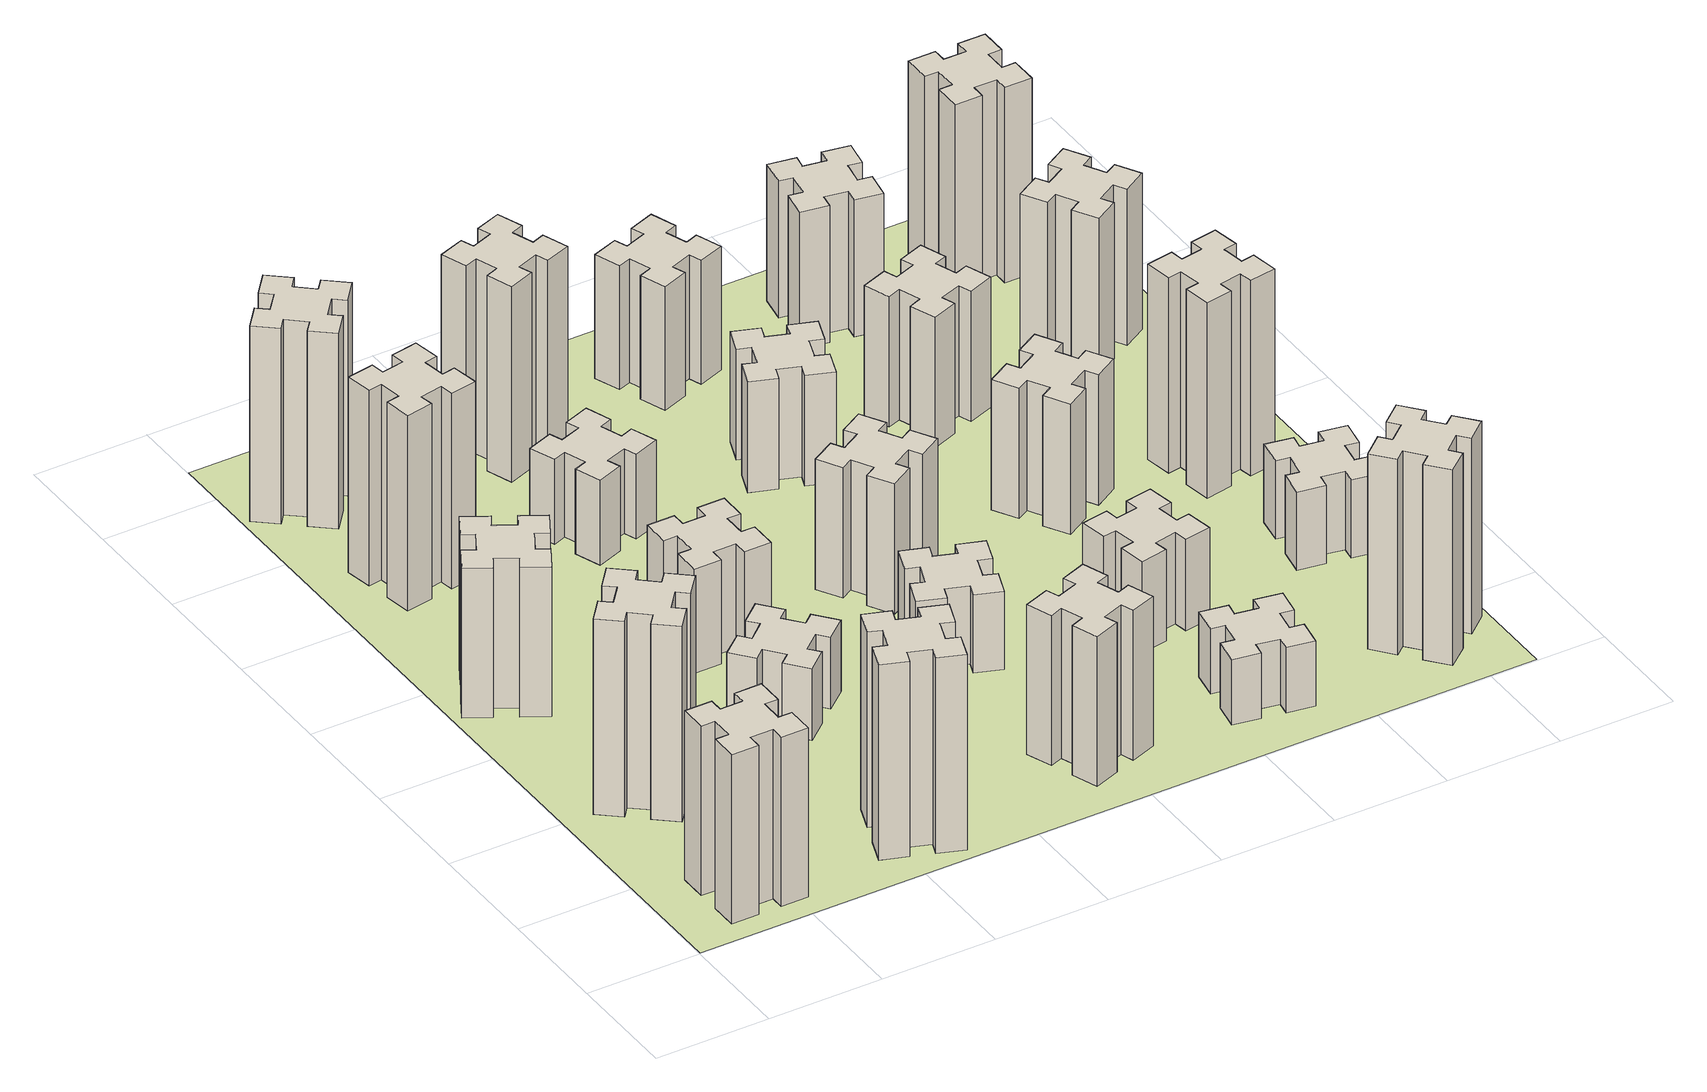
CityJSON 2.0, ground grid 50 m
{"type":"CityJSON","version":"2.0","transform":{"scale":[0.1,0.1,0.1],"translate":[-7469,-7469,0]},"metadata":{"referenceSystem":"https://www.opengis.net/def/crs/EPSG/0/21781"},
"CityObjects":{
"building1":{"type":"Building","attributes":{"class":"1000","function":"1000","usage":"1000","yearOfConstruction":2016,"roofType":"1000","measuredHeight":78,"storeysAboveGround":30,"storeysBelowGround":0},"geometry":[{"type":"Solid","lod":"1","boundaries":[[[[0,1,2,3,4,5,6,7,8,9,10,11,12,13,14,15,16,17,18,19]],[[17,16,20,21]],[[16,15,22,20]],[[15,14,23,22]],[[14,13,24,23]],[[13,12,25,24]],[[12,11,26,25]],[[11,10,27,26]],[[10,9,28,27]],[[9,8,29,28]],[[8,7,30,29]],[[7,6,31,30]],[[6,5,32,31]],[[5,4,33,32]],[[4,3,34,33]],[[3,2,35,34]],[[2,1,36,35]],[[1,0,37,36]],[[0,19,38,37]],[[19,18,39,38]],[[18,17,21,39]],[[24,25,26,27,28,29,30,31,32,33,34,35,36,37,38,39,21,20,22,23]]]]}]},
"building2":{"type":"Building","attributes":{"class":"1000","function":"1000","usage":"1000","yearOfConstruction":2016,"roofType":"1000","measuredHeight":90,"storeysAboveGround":30,"storeysBelowGround":0},"geometry":[{"type":"Solid","lod":"1","boundaries":[[[[40,41,42,43,44,45,46,47,48,49,50,51,52,53,54,55,56,57,58,59]],[[57,56,60,61]],[[56,55,62,60]],[[55,54,63,62]],[[54,53,64,63]],[[53,52,65,64]],[[52,51,66,65]],[[51,50,67,66]],[[50,49,68,67]],[[49,48,69,68]],[[48,47,70,69]],[[47,46,71,70]],[[46,45,72,71]],[[45,44,73,72]],[[44,43,74,73]],[[43,42,75,74]],[[42,41,76,75]],[[41,40,77,76]],[[40,59,78,77]],[[59,58,79,78]],[[58,57,61,79]],[[64,65,66,67,68,69,70,71,72,73,74,75,76,77,78,79,61,60,62,63]]]]}]},
"building3":{"type":"Building","attributes":{"class":"1000","function":"1000","usage":"1000","yearOfConstruction":2016,"roofType":"1000","measuredHeight":69,"storeysAboveGround":30,"storeysBelowGround":0},"geometry":[{"type":"Solid","lod":"1","boundaries":[[[[80,81,82,83,84,85,86,87,88,89,90,91,92,93,94,95,96,97,98,99]],[[97,96,100,101]],[[96,95,102,100]],[[95,94,103,102]],[[94,93,104,103]],[[93,92,105,104]],[[92,91,106,105]],[[91,90,107,106]],[[90,89,108,107]],[[89,88,109,108]],[[88,87,110,109]],[[87,86,111,110]],[[86,85,112,111]],[[85,84,113,112]],[[84,83,114,113]],[[83,82,115,114]],[[82,81,116,115]],[[81,80,117,116]],[[80,99,118,117]],[[99,98,119,118]],[[98,97,101,119]],[[104,105,106,107,108,109,110,111,112,113,114,115,116,117,118,119,101,100,102,103]]]]}]},
"building4":{"type":"Building","attributes":{"class":"1000","function":"1000","usage":"1000","yearOfConstruction":2016,"roofType":"1000","measuredHeight":90,"storeysAboveGround":30,"storeysBelowGround":0},"geometry":[{"type":"Solid","lod":"1","boundaries":[[[[120,121,122,123,124,125,126,127,128,129,130,131,132,133,134,135,136,137,138,139]],[[137,136,140,141]],[[136,135,142,140]],[[135,134,143,142]],[[134,133,144,143]],[[133,132,145,144]],[[132,131,146,145]],[[131,130,147,146]],[[130,129,148,147]],[[129,128,149,148]],[[128,127,150,149]],[[127,126,151,150]],[[126,125,152,151]],[[125,124,153,152]],[[124,123,154,153]],[[123,122,155,154]],[[122,121,156,155]],[[121,120,157,156]],[[120,139,158,157]],[[139,138,159,158]],[[138,137,141,159]],[[144,145,146,147,148,149,150,151,152,153,154,155,156,157,158,159,141,140,142,143]]]]}]},
"building5":{"type":"Building","attributes":{"class":"1000","function":"1000","usage":"1000","yearOfConstruction":2016,"roofType":"1000","measuredHeight":90,"storeysAboveGround":30,"storeysBelowGround":0},"geometry":[{"type":"Solid","lod":"1","boundaries":[[[[160,161,162,163,164,165,166,167,168,169,170,171,172,173,174,175,176,177,178,179]],[[177,176,180,181]],[[176,175,182,180]],[[175,174,183,182]],[[174,173,184,183]],[[173,172,185,184]],[[172,171,186,185]],[[171,170,187,186]],[[170,169,188,187]],[[169,168,189,188]],[[168,167,190,189]],[[167,166,191,190]],[[166,165,192,191]],[[165,164,193,192]],[[164,163,194,193]],[[163,162,195,194]],[[162,161,196,195]],[[161,160,197,196]],[[160,179,198,197]],[[179,178,199,198]],[[178,177,181,199]],[[184,185,186,187,188,189,190,191,192,193,194,195,196,197,198,199,181,180,182,183]]]]}]},
"building6":{"type":"Building","attributes":{"class":"1000","function":"1000","usage":"1000","yearOfConstruction":2016,"roofType":"1000","measuredHeight":90,"storeysAboveGround":30,"storeysBelowGround":0},"geometry":[{"type":"Solid","lod":"1","boundaries":[[[[200,201,202,203,204,205,206,207,208,209,210,211,212,213,214,215,216,217,218,219]],[[217,216,220,221]],[[216,215,222,220]],[[215,214,223,222]],[[214,213,224,223]],[[213,212,225,224]],[[212,211,226,225]],[[211,210,227,226]],[[210,209,228,227]],[[209,208,229,228]],[[208,207,230,229]],[[207,206,231,230]],[[206,205,232,231]],[[205,204,233,232]],[[204,203,234,233]],[[203,202,235,234]],[[202,201,236,235]],[[201,200,237,236]],[[200,219,238,237]],[[219,218,239,238]],[[218,217,221,239]],[[224,225,226,227,228,229,230,231,232,233,234,235,236,237,238,239,221,220,222,223]]]]}]},
"building7":{"type":"Building","attributes":{"class":"1000","function":"1000","usage":"1000","yearOfConstruction":2016,"roofType":"1000","measuredHeight":33,"storeysAboveGround":30,"storeysBelowGround":0},"geometry":[{"type":"Solid","lod":"1","boundaries":[[[[240,241,242,243,244,245,246,247,248,249,250,251,252,253,254,255,256,257,258,259]],[[257,256,260,261]],[[256,255,262,260]],[[255,254,263,262]],[[254,253,264,263]],[[253,252,265,264]],[[252,251,266,265]],[[251,250,267,266]],[[250,249,268,267]],[[249,248,269,268]],[[248,247,270,269]],[[247,246,271,270]],[[246,245,272,271]],[[245,244,273,272]],[[244,243,274,273]],[[243,242,275,274]],[[242,241,276,275]],[[241,240,277,276]],[[240,259,278,277]],[[259,258,279,278]],[[258,257,261,279]],[[264,265,266,267,268,269,270,271,272,273,274,275,276,277,278,279,261,260,262,263]]]]}]},
"building8":{"type":"Building","attributes":{"class":"1000","function":"1000","usage":"1000","yearOfConstruction":2016,"roofType":"1000","measuredHeight":48,"storeysAboveGround":30,"storeysBelowGround":0},"geometry":[{"type":"Solid","lod":"1","boundaries":[[[[280,281,282,283,284,285,286,287,288,289,290,291,292,293,294,295,296,297,298,299]],[[297,296,300,301]],[[296,295,302,300]],[[295,294,303,302]],[[294,293,304,303]],[[293,292,305,304]],[[292,291,306,305]],[[291,290,307,306]],[[290,289,308,307]],[[289,288,309,308]],[[288,287,310,309]],[[287,286,311,310]],[[286,285,312,311]],[[285,284,313,312]],[[284,283,314,313]],[[283,282,315,314]],[[282,281,316,315]],[[281,280,317,316]],[[280,299,318,317]],[[299,298,319,318]],[[298,297,301,319]],[[304,305,306,307,308,309,310,311,312,313,314,315,316,317,318,319,301,300,302,303]]]]}]},
"building9":{"type":"Building","attributes":{"class":"1000","function":"1000","usage":"1000","yearOfConstruction":2016,"roofType":"1000","measuredHeight":39,"storeysAboveGround":30,"storeysBelowGround":0},"geometry":[{"type":"Solid","lod":"1","boundaries":[[[[320,321,322,323,324,325,326,327,328,329,330,331,332,333,334,335,336,337,338,339]],[[337,336,340,341]],[[336,335,342,340]],[[335,334,343,342]],[[334,333,344,343]],[[333,332,345,344]],[[332,331,346,345]],[[331,330,347,346]],[[330,329,348,347]],[[329,328,349,348]],[[328,327,350,349]],[[327,326,351,350]],[[326,325,352,351]],[[325,324,353,352]],[[324,323,354,353]],[[323,322,355,354]],[[322,321,356,355]],[[321,320,357,356]],[[320,339,358,357]],[[339,338,359,358]],[[338,337,341,359]],[[344,345,346,347,348,349,350,351,352,353,354,355,356,357,358,359,341,340,342,343]]]]}]},
"building10":{"type":"Building","attributes":{"class":"1000","function":"1000","usage":"1000","yearOfConstruction":2016,"roofType":"1000","measuredHeight":69,"storeysAboveGround":30,"storeysBelowGround":0},"geometry":[{"type":"Solid","lod":"1","boundaries":[[[[360,361,362,363,364,365,366,367,368,369,370,371,372,373,374,375,376,377,378,379]],[[377,376,380,381]],[[376,375,382,380]],[[375,374,383,382]],[[374,373,384,383]],[[373,372,385,384]],[[372,371,386,385]],[[371,370,387,386]],[[370,369,388,387]],[[369,368,389,388]],[[368,367,390,389]],[[367,366,391,390]],[[366,365,392,391]],[[365,364,393,392]],[[364,363,394,393]],[[363,362,395,394]],[[362,361,396,395]],[[361,360,397,396]],[[360,379,398,397]],[[379,378,399,398]],[[378,377,381,399]],[[384,385,386,387,388,389,390,391,392,393,394,395,396,397,398,399,381,380,382,383]]]]}]},
"building11":{"type":"Building","attributes":{"class":"1000","function":"1000","usage":"1000","yearOfConstruction":2016,"roofType":"1000","measuredHeight":90,"storeysAboveGround":30,"storeysBelowGround":0},"geometry":[{"type":"Solid","lod":"1","boundaries":[[[[400,401,402,403,404,405,406,407,408,409,410,411,412,413,414,415,416,417,418,419]],[[417,416,420,421]],[[416,415,422,420]],[[415,414,423,422]],[[414,413,424,423]],[[413,412,425,424]],[[412,411,426,425]],[[411,410,427,426]],[[410,409,428,427]],[[409,408,429,428]],[[408,407,430,429]],[[407,406,431,430]],[[406,405,432,431]],[[405,404,433,432]],[[404,403,434,433]],[[403,402,435,434]],[[402,401,436,435]],[[401,400,437,436]],[[400,419,438,437]],[[419,418,439,438]],[[418,417,421,439]],[[424,425,426,427,428,429,430,431,432,433,434,435,436,437,438,439,421,420,422,423]]]]}]},
"building12":{"type":"Building","attributes":{"class":"1000","function":"1000","usage":"1000","yearOfConstruction":2016,"roofType":"1000","measuredHeight":36,"storeysAboveGround":30,"storeysBelowGround":0},"geometry":[{"type":"Solid","lod":"1","boundaries":[[[[440,441,442,443,444,445,446,447,448,449,450,451,452,453,454,455,456,457,458,459]],[[457,456,460,461]],[[456,455,462,460]],[[455,454,463,462]],[[454,453,464,463]],[[453,452,465,464]],[[452,451,466,465]],[[451,450,467,466]],[[450,449,468,467]],[[449,448,469,468]],[[448,447,470,469]],[[447,446,471,470]],[[446,445,472,471]],[[445,444,473,472]],[[444,443,474,473]],[[443,442,475,474]],[[442,441,476,475]],[[441,440,477,476]],[[440,459,478,477]],[[459,458,479,478]],[[458,457,461,479]],[[464,465,466,467,468,469,470,471,472,473,474,475,476,477,478,479,461,460,462,463]]]]}]},
"building13":{"type":"Building","attributes":{"class":"1000","function":"1000","usage":"1000","yearOfConstruction":2016,"roofType":"1000","measuredHeight":60,"storeysAboveGround":30,"storeysBelowGround":0},"geometry":[{"type":"Solid","lod":"1","boundaries":[[[[480,481,482,483,484,485,486,487,488,489,490,491,492,493,494,495,496,497,498,499]],[[497,496,500,501]],[[496,495,502,500]],[[495,494,503,502]],[[494,493,504,503]],[[493,492,505,504]],[[492,491,506,505]],[[491,490,507,506]],[[490,489,508,507]],[[489,488,509,508]],[[488,487,510,509]],[[487,486,511,510]],[[486,485,512,511]],[[485,484,513,512]],[[484,483,514,513]],[[483,482,515,514]],[[482,481,516,515]],[[481,480,517,516]],[[480,499,518,517]],[[499,498,519,518]],[[498,497,501,519]],[[504,505,506,507,508,509,510,511,512,513,514,515,516,517,518,519,501,500,502,503]]]]}]},
"building14":{"type":"Building","attributes":{"class":"1000","function":"1000","usage":"1000","yearOfConstruction":2016,"roofType":"1000","measuredHeight":51,"storeysAboveGround":30,"storeysBelowGround":0},"geometry":[{"type":"Solid","lod":"1","boundaries":[[[[520,521,522,523,524,525,526,527,528,529,530,531,532,533,534,535,536,537,538,539]],[[537,536,540,541]],[[536,535,542,540]],[[535,534,543,542]],[[534,533,544,543]],[[533,532,545,544]],[[532,531,546,545]],[[531,530,547,546]],[[530,529,548,547]],[[529,528,549,548]],[[528,527,550,549]],[[527,526,551,550]],[[526,525,552,551]],[[525,524,553,552]],[[524,523,554,553]],[[523,522,555,554]],[[522,521,556,555]],[[521,520,557,556]],[[520,539,558,557]],[[539,538,559,558]],[[538,537,541,559]],[[544,545,546,547,548,549,550,551,552,553,554,555,556,557,558,559,541,540,542,543]]]]}]},
"building15":{"type":"Building","attributes":{"class":"1000","function":"1000","usage":"1000","yearOfConstruction":2016,"roofType":"1000","measuredHeight":30,"storeysAboveGround":30,"storeysBelowGround":0},"geometry":[{"type":"Solid","lod":"1","boundaries":[[[[560,561,562,563,564,565,566,567,568,569,570,571,572,573,574,575,576,577,578,579]],[[577,576,580,581]],[[576,575,582,580]],[[575,574,583,582]],[[574,573,584,583]],[[573,572,585,584]],[[572,571,586,585]],[[571,570,587,586]],[[570,569,588,587]],[[569,568,589,588]],[[568,567,590,589]],[[567,566,591,590]],[[566,565,592,591]],[[565,564,593,592]],[[564,563,594,593]],[[563,562,595,594]],[[562,561,596,595]],[[561,560,597,596]],[[560,579,598,597]],[[579,578,599,598]],[[578,577,581,599]],[[584,585,586,587,588,589,590,591,592,593,594,595,596,597,598,599,581,580,582,583]]]]}]},
"building16":{"type":"Building","attributes":{"class":"1000","function":"1000","usage":"1000","yearOfConstruction":2016,"roofType":"1000","measuredHeight":57,"storeysAboveGround":30,"storeysBelowGround":0},"geometry":[{"type":"Solid","lod":"1","boundaries":[[[[600,601,602,603,604,605,606,607,608,609,610,611,612,613,614,615,616,617,618,619]],[[617,616,620,621]],[[616,615,622,620]],[[615,614,623,622]],[[614,613,624,623]],[[613,612,625,624]],[[612,611,626,625]],[[611,610,627,626]],[[610,609,628,627]],[[609,608,629,628]],[[608,607,630,629]],[[607,606,631,630]],[[606,605,632,631]],[[605,604,633,632]],[[604,603,634,633]],[[603,602,635,634]],[[602,601,636,635]],[[601,600,637,636]],[[600,619,638,637]],[[619,618,639,638]],[[618,617,621,639]],[[624,625,626,627,628,629,630,631,632,633,634,635,636,637,638,639,621,620,622,623]]]]}]},
"building17":{"type":"Building","attributes":{"class":"1000","function":"1000","usage":"1000","yearOfConstruction":2016,"roofType":"1000","measuredHeight":42,"storeysAboveGround":30,"storeysBelowGround":0},"geometry":[{"type":"Solid","lod":"1","boundaries":[[[[640,641,642,643,644,645,646,647,648,649,650,651,652,653,654,655,656,657,658,659]],[[657,656,660,661]],[[656,655,662,660]],[[655,654,663,662]],[[654,653,664,663]],[[653,652,665,664]],[[652,651,666,665]],[[651,650,667,666]],[[650,649,668,667]],[[649,648,669,668]],[[648,647,670,669]],[[647,646,671,670]],[[646,645,672,671]],[[645,644,673,672]],[[644,643,674,673]],[[643,642,675,674]],[[642,641,676,675]],[[641,640,677,676]],[[640,659,678,677]],[[659,658,679,678]],[[658,657,661,679]],[[664,665,666,667,668,669,670,671,672,673,674,675,676,677,678,679,661,660,662,663]]]]}]},
"building18":{"type":"Building","attributes":{"class":"1000","function":"1000","usage":"1000","yearOfConstruction":2016,"roofType":"1000","measuredHeight":60,"storeysAboveGround":30,"storeysBelowGround":0},"geometry":[{"type":"Solid","lod":"1","boundaries":[[[[680,681,682,683,684,685,686,687,688,689,690,691,692,693,694,695,696,697,698,699]],[[697,696,700,701]],[[696,695,702,700]],[[695,694,703,702]],[[694,693,704,703]],[[693,692,705,704]],[[692,691,706,705]],[[691,690,707,706]],[[690,689,708,707]],[[689,688,709,708]],[[688,687,710,709]],[[687,686,711,710]],[[686,685,712,711]],[[685,684,713,712]],[[684,683,714,713]],[[683,682,715,714]],[[682,681,716,715]],[[681,680,717,716]],[[680,699,718,717]],[[699,698,719,718]],[[698,697,701,719]],[[704,705,706,707,708,709,710,711,712,713,714,715,716,717,718,719,701,700,702,703]]]]}]},
"building19":{"type":"Building","attributes":{"class":"1000","function":"1000","usage":"1000","yearOfConstruction":2016,"roofType":"1000","measuredHeight":60,"storeysAboveGround":30,"storeysBelowGround":0},"geometry":[{"type":"Solid","lod":"1","boundaries":[[[[720,721,722,723,724,725,726,727,728,729,730,731,732,733,734,735,736,737,738,739]],[[737,736,740,741]],[[736,735,742,740]],[[735,734,743,742]],[[734,733,744,743]],[[733,732,745,744]],[[732,731,746,745]],[[731,730,747,746]],[[730,729,748,747]],[[729,728,749,748]],[[728,727,750,749]],[[727,726,751,750]],[[726,725,752,751]],[[725,724,753,752]],[[724,723,754,753]],[[723,722,755,754]],[[722,721,756,755]],[[721,720,757,756]],[[720,739,758,757]],[[739,738,759,758]],[[738,737,741,759]],[[744,745,746,747,748,749,750,751,752,753,754,755,756,757,758,759,741,740,742,743]]]]}]},
"building20":{"type":"Building","attributes":{"class":"1000","function":"1000","usage":"1000","yearOfConstruction":2016,"roofType":"1000","measuredHeight":90,"storeysAboveGround":30,"storeysBelowGround":0},"geometry":[{"type":"Solid","lod":"1","boundaries":[[[[760,761,762,763,764,765,766,767,768,769,770,771,772,773,774,775,776,777,778,779]],[[777,776,780,781]],[[776,775,782,780]],[[775,774,783,782]],[[774,773,784,783]],[[773,772,785,784]],[[772,771,786,785]],[[771,770,787,786]],[[770,769,788,787]],[[769,768,789,788]],[[768,767,790,789]],[[767,766,791,790]],[[766,765,792,791]],[[765,764,793,792]],[[764,763,794,793]],[[763,762,795,794]],[[762,761,796,795]],[[761,760,797,796]],[[760,779,798,797]],[[779,778,799,798]],[[778,777,781,799]],[[784,785,786,787,788,789,790,791,792,793,794,795,796,797,798,799,781,780,782,783]]]]}]},
"building21":{"type":"Building","attributes":{"class":"1000","function":"1000","usage":"1000","yearOfConstruction":2016,"roofType":"1000","measuredHeight":63,"storeysAboveGround":30,"storeysBelowGround":0},"geometry":[{"type":"Solid","lod":"1","boundaries":[[[[800,801,802,803,804,805,806,807,808,809,810,811,812,813,814,815,816,817,818,819]],[[817,816,820,821]],[[816,815,822,820]],[[815,814,823,822]],[[814,813,824,823]],[[813,812,825,824]],[[812,811,826,825]],[[811,810,827,826]],[[810,809,828,827]],[[809,808,829,828]],[[808,807,830,829]],[[807,806,831,830]],[[806,805,832,831]],[[805,804,833,832]],[[804,803,834,833]],[[803,802,835,834]],[[802,801,836,835]],[[801,800,837,836]],[[800,819,838,837]],[[819,818,839,838]],[[818,817,821,839]],[[824,825,826,827,828,829,830,831,832,833,834,835,836,837,838,839,821,820,822,823]]]]}]},
"building22":{"type":"Building","attributes":{"class":"1000","function":"1000","usage":"1000","yearOfConstruction":2016,"roofType":"1000","measuredHeight":36,"storeysAboveGround":30,"storeysBelowGround":0},"geometry":[{"type":"Solid","lod":"1","boundaries":[[[[840,841,842,843,844,845,846,847,848,849,850,851,852,853,854,855,856,857,858,859]],[[857,856,860,861]],[[856,855,862,860]],[[855,854,863,862]],[[854,853,864,863]],[[853,852,865,864]],[[852,851,866,865]],[[851,850,867,866]],[[850,849,868,867]],[[849,848,869,868]],[[848,847,870,869]],[[847,846,871,870]],[[846,845,872,871]],[[845,844,873,872]],[[844,843,874,873]],[[843,842,875,874]],[[842,841,876,875]],[[841,840,877,876]],[[840,859,878,877]],[[859,858,879,878]],[[858,857,861,879]],[[864,865,866,867,868,869,870,871,872,873,874,875,876,877,878,879,861,860,862,863]]]]}]},
"building23":{"type":"Building","attributes":{"class":"1000","function":"1000","usage":"1000","yearOfConstruction":2016,"roofType":"1000","measuredHeight":90,"storeysAboveGround":30,"storeysBelowGround":0},"geometry":[{"type":"Solid","lod":"1","boundaries":[[[[880,881,882,883,884,885,886,887,888,889,890,891,892,893,894,895,896,897,898,899]],[[897,896,900,901]],[[896,895,902,900]],[[895,894,903,902]],[[894,893,904,903]],[[893,892,905,904]],[[892,891,906,905]],[[891,890,907,906]],[[890,889,908,907]],[[889,888,909,908]],[[888,887,910,909]],[[887,886,911,910]],[[886,885,912,911]],[[885,884,913,912]],[[884,883,914,913]],[[883,882,915,914]],[[882,881,916,915]],[[881,880,917,916]],[[880,899,918,917]],[[899,898,919,918]],[[898,897,901,919]],[[904,905,906,907,908,909,910,911,912,913,914,915,916,917,918,919,901,900,902,903]]]]}]},
"building24":{"type":"Building","attributes":{"class":"1000","function":"1000","usage":"1000","yearOfConstruction":2016,"roofType":"1000","measuredHeight":72,"storeysAboveGround":30,"storeysBelowGround":0},"geometry":[{"type":"Solid","lod":"1","boundaries":[[[[920,921,922,923,924,925,926,927,928,929,930,931,932,933,934,935,936,937,938,939]],[[937,936,940,941]],[[936,935,942,940]],[[935,934,943,942]],[[934,933,944,943]],[[933,932,945,944]],[[932,931,946,945]],[[931,930,947,946]],[[930,929,948,947]],[[929,928,949,948]],[[928,927,950,949]],[[927,926,951,950]],[[926,925,952,951]],[[925,924,953,952]],[[924,923,954,953]],[[923,922,955,954]],[[922,921,956,955]],[[921,920,957,956]],[[920,939,958,957]],[[939,938,959,958]],[[938,937,941,959]],[[944,945,946,947,948,949,950,951,952,953,954,955,956,957,958,959,941,940,942,943]]]]}]},
"building25":{"type":"Building","attributes":{"class":"1000","function":"1000","usage":"1000","yearOfConstruction":2016,"roofType":"1000","measuredHeight":90,"storeysAboveGround":30,"storeysBelowGround":0},"geometry":[{"type":"Solid","lod":"1","boundaries":[[[[960,961,962,963,964,965,966,967,968,969,970,971,972,973,974,975,976,977,978,979]],[[977,976,980,981]],[[976,975,982,980]],[[975,974,983,982]],[[974,973,984,983]],[[973,972,985,984]],[[972,971,986,985]],[[971,970,987,986]],[[970,969,988,987]],[[969,968,989,988]],[[968,967,990,989]],[[967,966,991,990]],[[966,965,992,991]],[[965,964,993,992]],[[964,963,994,993]],[[963,962,995,994]],[[962,961,996,995]],[[961,960,997,996]],[[960,979,998,997]],[[979,978,999,998]],[[978,977,981,999]],[[984,985,986,987,988,989,990,991,992,993,994,995,996,997,998,999,981,980,982,983]]]]}]},
"landuse1":{"type":"LandUse","attributes":{"name":"plot1","function":"1010"},"geometry":[{"type":"MultiSurface","lod":"1","boundaries":[[[1000,1001,1002,1003]]]}]}
},
"vertices":[
[265,325,0],[265,225,0],[205,225,0],[205,105,0],[325,105,0],[325,165,0],[425,165,0],[425,105,0],[545,105,0],[545,225,0],[485,225,0],[485,325,0],[545,325,0],[545,445,0],[425,445,0],[425,385,0],[325,385,0],[325,445,0],[205,445,0],[205,325,0],[325,385,780],[325,445,780],[425,385,780],[425,445,780],[545,445,780],[545,325,780],[485,325,780],[485,225,780],[545,225,780],[545,105,780],[425,105,780],[425,165,780],[325,165,780],[325,105,780],[205,105,780],[205,225,780],[265,225,780],[265,325,780],[205,325,780],[205,445,780],
[484,1067,0],[408,1132,0],[446,1178,0],[354,1255,0],[277,1163,0],[323,1124,0],[259,1048,0],[213,1086,0],[136,994,0],[228,917,0],[266,963,0],[343,899,0],[304,853,0],[396,776,0],[473,868,0],[427,906,0],[492,983,0],[538,944,0],[615,1036,0],[523,1113,0],[492,983,900],[538,944,900],[427,906,900],[473,868,900],[396,776,900],[304,853,900],[343,899,900],[266,963,900],[228,917,900],[136,994,900],[213,1086,900],[259,1048,900],[323,1124,900],[277,1163,900],[354,1255,900],[446,1178,900],[408,1132,900],[484,1067,900],[523,1113,900],[615,1036,900],
[374,1926,0],[287,1976,0],[317,2028,0],[213,2088,0],[153,1984,0],[205,1954,0],[155,1867,0],[103,1897,0],[43,1793,0],[147,1733,0],[177,1785,0],[264,1735,0],[234,1683,0],[338,1623,0],[398,1727,0],[346,1757,0],[396,1844,0],[448,1814,0],[508,1918,0],[404,1978,0],[396,1844,690],[448,1814,690],[346,1757,690],[398,1727,690],[338,1623,690],[234,1683,690],[264,1735,690],[177,1785,690],[147,1733,690],[43,1793,690],[103,1897,690],[155,1867,690],[205,1954,690],[153,1984,690],[213,2088,690],[317,2028,690],[287,1976,690],[374,1926,690],[404,1978,690],[508,1918,690],
[405,2812,0],[307,2795,0],[297,2854,0],[178,2833,0],[199,2715,0],[258,2725,0],[276,2627,0],[217,2617,0],[237,2498,0],[356,2519,0],[345,2578,0],[444,2596,0],[454,2537,0],[572,2557,0],[551,2676,0],[492,2665,0],[475,2764,0],[534,2774,0],[513,2892,0],[395,2871,0],[475,2764,900],[534,2774,900],[492,2665,900],[551,2676,900],[572,2557,900],[454,2537,900],[444,2596,900],[345,2578,900],[356,2519,900],[237,2498,900],[217,2617,900],[276,2627,900],[258,2725,900],[199,2715,900],[178,2833,900],[297,2854,900],[307,2795,900],[405,2812,900],[395,2871,900],[513,2892,900],
[1029,360,0],[995,266,0],[939,287,0],[897,174,0],[1010,133,0],[1031,189,0],[1125,155,0],[1104,99,0],[1217,57,0],[1258,170,0],[1202,191,0],[1236,285,0],[1292,264,0],[1333,377,0],[1220,418,0],[1200,362,0],[1106,396,0],[1127,452,0],[1014,493,0],[973,380,0],[1106,396,900],[1127,452,900],[1200,362,900],[1220,418,900],[1333,377,900],[1292,264,900],[1236,285,900],[1202,191,900],[1258,170,900],[1217,57,900],[1104,99,900],[1125,155,900],[1031,189,900],[1010,133,900],[897,174,900],[939,287,900],[995,266,900],[1029,360,900],[973,380,900],[1014,493,900],
[384,3387,0],[308,3452,0],[346,3498,0],[254,3575,0],[177,3483,0],[223,3444,0],[159,3368,0],[113,3406,0],[36,3314,0],[128,3237,0],[166,3283,0],[243,3219,0],[204,3173,0],[296,3096,0],[373,3188,0],[327,3226,0],[392,3303,0],[438,3264,0],[515,3356,0],[423,3433,0],[392,3303,900],[438,3264,900],[327,3226,900],[373,3188,900],[296,3096,900],[204,3173,900],[243,3219,900],[166,3283,900],[128,3237,900],[36,3314,900],[113,3406,900],[159,3368,900],[223,3444,900],[177,3483,900],[254,3575,900],[346,3498,900],[308,3452,900],[384,3387,900],[423,3433,900],[515,3356,900],
[1083,1332,0],[1006,1267,0],[968,1313,0],[876,1236,0],[953,1144,0],[999,1183,0],[1063,1106,0],[1017,1068,0],[1094,976,0],[1186,1053,0],[1148,1099,0],[1224,1163,0],[1263,1117,0],[1355,1194,0],[1278,1286,0],[1232,1248,0],[1167,1324,0],[1213,1363,0],[1136,1455,0],[1044,1378,0],[1167,1324,330],[1213,1363,330],[1232,1248,330],[1278,1286,330],[1355,1194,330],[1263,1117,330],[1224,1163,330],[1148,1099,330],[1186,1053,330],[1094,976,330],[1017,1068,330],[1063,1106,330],[999,1183,330],[953,1144,330],[876,1236,330],[968,1313,330],[1006,1267,330],[1083,1332,330],[1044,1378,330],[1136,1455,330],
[1225,1705,0],[1225,1805,0],[1285,1805,0],[1285,1925,0],[1165,1925,0],[1165,1865,0],[1065,1865,0],[1065,1925,0],[945,1925,0],[945,1805,0],[1005,1805,0],[1005,1705,0],[945,1705,0],[945,1585,0],[1065,1585,0],[1065,1645,0],[1165,1645,0],[1165,1585,0],[1285,1585,0],[1285,1705,0],[1165,1645,480],[1165,1585,480],[1065,1645,480],[1065,1585,480],[945,1585,480],[945,1705,480],[1005,1705,480],[1005,1805,480],[945,1805,480],[945,1925,480],[1065,1925,480],[1065,1865,480],[1165,1865,480],[1165,1925,480],[1285,1925,480],[1285,1805,480],[1225,1805,480],[1225,1705,480],[1285,1705,480],[1285,1585,480],
[1106,2475,0],[1200,2509,0],[1220,2453,0],[1333,2494,0],[1292,2607,0],[1236,2586,0],[1202,2680,0],[1258,2700,0],[1217,2813,0],[1104,2772,0],[1125,2716,0],[1031,2682,0],[1010,2738,0],[897,2697,0],[939,2584,0],[995,2605,0],[1029,2511,0],[973,2490,0],[1014,2377,0],[1127,2419,0],[1029,2511,390],[973,2490,390],[995,2605,390],[939,2584,390],[897,2697,390],[1010,2738,390],[1031,2682,390],[1125,2716,390],[1104,2772,390],[1217,2813,390],[1258,2700,390],[1202,2680,390],[1236,2586,390],[1292,2607,390],[1333,2494,390],[1220,2453,390],[1200,2509,390],[1106,2475,390],[1127,2419,390],[1014,2377,390],
[1965,496,0],[1871,462,0],[1850,518,0],[1737,477,0],[1779,364,0],[1835,385,0],[1869,291,0],[1813,270,0],[1854,157,0],[1967,199,0],[1946,255,0],[2040,289,0],[2060,233,0],[2173,274,0],[2132,387,0],[2076,366,0],[2042,460,0],[2098,480,0],[2057,593,0],[1944,552,0],[2042,460,690],[2098,480,690],[2076,366,690],[2132,387,690],[2173,274,690],[2060,233,690],[2040,289,690],[1946,255,690],[1967,199,690],[1854,157,690],[1813,270,690],[1869,291,690],[1835,385,690],[1779,364,690],[1737,477,690],[1850,518,690],[1871,462,690],[1965,496,690],[1944,552,690],[2057,593,690],
[1125,3356,0],[1031,3322,0],[1010,3378,0],[897,3337,0],[939,3224,0],[995,3245,0],[1029,3151,0],[973,3130,0],[1014,3017,0],[1127,3059,0],[1106,3115,0],[1200,3149,0],[1220,3093,0],[1333,3134,0],[1292,3247,0],[1236,3226,0],[1202,3320,0],[1258,3340,0],[1217,3453,0],[1104,3412,0],[1202,3320,900],[1258,3340,900],[1236,3226,900],[1292,3247,900],[1333,3134,900],[1220,3093,900],[1200,3149,900],[1106,3115,900],[1127,3059,900],[1014,3017,900],[973,3130,900],[1029,3151,900],[995,3245,900],[939,3224,900],[897,3337,900],[1010,3378,900],[1031,3322,900],[1125,3356,900],[1104,3412,900],[1217,3453,900],
[1771,1129,0],[1865,1095,0],[1844,1039,0],[1957,997,0],[1998,1110,0],[1942,1131,0],[1976,1225,0],[2032,1204,0],[2073,1317,0],[1960,1358,0],[1940,1302,0],[1846,1336,0],[1867,1392,0],[1754,1433,0],[1713,1320,0],[1769,1300,0],[1735,1206,0],[1679,1227,0],[1637,1114,0],[1750,1073,0],[1735,1206,360],[1679,1227,360],[1769,1300,360],[1713,1320,360],[1754,1433,360],[1867,1392,360],[1846,1336,360],[1940,1302,360],[1960,1358,360],[2073,1317,360],[2032,1204,360],[1976,1225,360],[1942,1131,360],[1998,1110,360],[1957,997,360],[1844,1039,360],[1865,1095,360],[1771,1129,360],[1750,1073,360],[1637,1114,360],
[1844,1876,0],[1757,1826,0],[1727,1878,0],[1623,1818,0],[1683,1714,0],[1735,1744,0],[1785,1657,0],[1733,1627,0],[1793,1523,0],[1897,1583,0],[1867,1635,0],[1954,1685,0],[1984,1633,0],[2088,1693,0],[2028,1797,0],[1976,1767,0],[1926,1854,0],[1978,1884,0],[1918,1988,0],[1814,1928,0],[1926,1854,600],[1978,1884,600],[1976,1767,600],[2028,1797,600],[2088,1693,600],[1984,1633,600],[1954,1685,600],[1867,1635,600],[1897,1583,600],[1793,1523,600],[1733,1627,600],[1785,1657,600],[1735,1744,600],[1683,1714,600],[1623,1818,600],[1727,1878,600],[1757,1826,600],[1844,1876,600],[1814,1928,600],[1918,1988,600],
[2040,2682,0],[1946,2716,0],[1967,2772,0],[1854,2813,0],[1813,2700,0],[1869,2680,0],[1835,2586,0],[1779,2607,0],[1737,2494,0],[1850,2453,0],[1871,2509,0],[1965,2475,0],[1944,2419,0],[2057,2377,0],[2098,2490,0],[2042,2511,0],[2076,2605,0],[2132,2584,0],[2173,2697,0],[2060,2738,0],[2076,2605,510],[2132,2584,510],[2042,2511,510],[2098,2490,510],[2057,2377,510],[1944,2419,510],[1965,2475,510],[1871,2509,510],[1850,2453,510],[1737,2494,510],[1779,2607,510],[1835,2586,510],[1869,2680,510],[1813,2700,510],[1854,2813,510],[1967,2772,510],[1946,2716,510],[2040,2682,510],[2060,2738,510],[2173,2697,510],
[2596,444,0],[2578,345,0],[2519,356,0],[2498,237,0],[2617,217,0],[2627,276,0],[2725,258,0],[2715,199,0],[2833,178,0],[2854,297,0],[2795,307,0],[2812,405,0],[2871,395,0],[2892,513,0],[2774,534,0],[2764,475,0],[2665,492,0],[2676,551,0],[2557,572,0],[2537,454,0],[2665,492,300],[2676,551,300],[2764,475,300],[2774,534,300],[2892,513,300],[2871,395,300],[2812,405,300],[2795,307,300],[2854,297,300],[2833,178,300],[2715,199,300],[2725,258,300],[2627,276,300],[2617,217,300],[2498,237,300],[2519,356,300],[2578,345,300],[2596,444,300],[2537,454,300],[2557,572,300],
[1846,3215,0],[1940,3249,0],[1960,3193,0],[2073,3234,0],[2032,3347,0],[1976,3326,0],[1942,3420,0],[1998,3440,0],[1957,3553,0],[1844,3512,0],[1865,3456,0],[1771,3422,0],[1750,3478,0],[1637,3437,0],[1679,3324,0],[1735,3345,0],[1769,3251,0],[1713,3230,0],[1754,3117,0],[1867,3159,0],[1769,3251,570],[1713,3230,570],[1735,3345,570],[1679,3324,570],[1637,3437,570],[1750,3478,570],[1771,3422,570],[1865,3456,570],[1844,3512,570],[1957,3553,570],[1998,3440,570],[1942,3420,570],[1976,3326,570],[2032,3347,570],[2073,3234,570],[1960,3193,570],[1940,3249,570],[1846,3215,570],[1867,3159,570],[1754,3117,570],
[2625,1132,0],[2527,1115,0],[2517,1174,0],[2398,1153,0],[2419,1035,0],[2478,1045,0],[2496,947,0],[2437,937,0],[2457,818,0],[2576,839,0],[2565,898,0],[2664,916,0],[2674,857,0],[2792,877,0],[2771,996,0],[2712,985,0],[2695,1084,0],[2754,1094,0],[2733,1212,0],[2615,1191,0],[2695,1084,420],[2754,1094,420],[2712,985,420],[2771,996,420],[2792,877,420],[2674,857,420],[2664,916,420],[2565,898,420],[2576,839,420],[2457,818,420],[2437,937,420],[2496,947,420],[2478,1045,420],[2419,1035,420],[2398,1153,420],[2517,1174,420],[2527,1115,420],[2625,1132,420],[2615,1191,420],[2733,1212,420],
[2816,1867,0],[2766,1954,0],[2818,1984,0],[2758,2088,0],[2654,2028,0],[2684,1976,0],[2597,1926,0],[2567,1978,0],[2463,1918,0],[2523,1814,0],[2575,1844,0],[2625,1757,0],[2573,1727,0],[2633,1623,0],[2737,1683,0],[2707,1735,0],[2794,1785,0],[2824,1733,0],[2928,1793,0],[2868,1897,0],[2794,1785,600],[2824,1733,600],[2707,1735,600],[2737,1683,600],[2633,1623,600],[2573,1727,600],[2625,1757,600],[2575,1844,600],[2523,1814,600],[2463,1918,600],[2567,1978,600],[2597,1926,600],[2684,1976,600],[2654,2028,600],[2758,2088,600],[2818,1984,600],[2766,1954,600],[2816,1867,600],[2868,1897,600],[2928,1793,600],
[2586,2475,0],[2680,2509,0],[2700,2453,0],[2813,2494,0],[2772,2607,0],[2716,2586,0],[2682,2680,0],[2738,2700,0],[2697,2813,0],[2584,2772,0],[2605,2716,0],[2511,2682,0],[2490,2738,0],[2377,2697,0],[2419,2584,0],[2475,2605,0],[2509,2511,0],[2453,2490,0],[2494,2377,0],[2607,2419,0],[2509,2511,600],[2453,2490,600],[2475,2605,600],[2419,2584,600],[2377,2697,600],[2490,2738,600],[2511,2682,600],[2605,2716,600],[2584,2772,600],[2697,2813,600],[2738,2700,600],[2682,2680,600],[2716,2586,600],[2772,2607,600],[2813,2494,600],[2700,2453,600],[2680,2509,600],[2586,2475,600],[2607,2419,600],[2494,2377,600],
[3468,259,0],[3544,323,0],[3583,277,0],[3675,354,0],[3598,446,0],[3552,408,0],[3487,484,0],[3533,523,0],[3456,615,0],[3364,538,0],[3403,492,0],[3326,427,0],[3288,473,0],[3196,396,0],[3273,304,0],[3319,343,0],[3383,266,0],[3337,228,0],[3414,136,0],[3506,213,0],[3383,266,900],[3337,228,900],[3319,343,900],[3273,304,900],[3196,396,900],[3288,473,900],[3326,427,900],[3403,492,900],[3364,538,900],[3456,615,900],[3533,523,900],[3487,484,900],[3552,408,900],[3598,446,900],[3675,354,900],[3583,277,900],[3544,323,900],[3468,259,900],[3506,213,900],[3414,136,900],
[2527,3236,0],[2625,3218,0],[2615,3159,0],[2733,3138,0],[2754,3257,0],[2695,3267,0],[2712,3365,0],[2771,3355,0],[2792,3473,0],[2674,3494,0],[2664,3435,0],[2565,3452,0],[2576,3511,0],[2457,3532,0],[2437,3414,0],[2496,3404,0],[2478,3305,0],[2419,3316,0],[2398,3197,0],[2517,3177,0],[2478,3305,630],[2419,3316,630],[2496,3404,630],[2437,3414,630],[2457,3532,630],[2576,3511,630],[2565,3452,630],[2664,3435,630],[2674,3494,630],[2792,3473,630],[2771,3355,630],[2712,3365,630],[2695,3267,630],[2754,3257,630],[2733,3138,630],[2615,3159,630],[2625,3218,630],[2527,3236,630],[2517,3177,630],[2398,3197,630],
[3367,1016,0],[3465,998,0],[3455,939,0],[3573,918,0],[3594,1037,0],[3535,1047,0],[3552,1145,0],[3611,1135,0],[3632,1253,0],[3514,1274,0],[3504,1215,0],[3405,1232,0],[3416,1291,0],[3297,1312,0],[3277,1194,0],[3336,1184,0],[3318,1085,0],[3259,1096,0],[3238,977,0],[3357,957,0],[3318,1085,360],[3259,1096,360],[3336,1184,360],[3277,1194,360],[3297,1312,360],[3416,1291,360],[3405,1232,360],[3504,1215,360],[3514,1274,360],[3632,1253,360],[3611,1135,360],[3552,1145,360],[3535,1047,360],[3594,1037,360],[3573,918,360],[3455,939,360],[3465,998,360],[3367,1016,360],[3357,957,360],[3238,977,360],
[3365,1872,0],[3267,1855,0],[3257,1914,0],[3138,1893,0],[3159,1775,0],[3218,1785,0],[3236,1687,0],[3177,1677,0],[3197,1558,0],[3316,1579,0],[3305,1638,0],[3404,1656,0],[3414,1597,0],[3532,1617,0],[3511,1736,0],[3452,1725,0],[3435,1824,0],[3494,1834,0],[3473,1952,0],[3355,1931,0],[3435,1824,900],[3494,1834,900],[3452,1725,900],[3511,1736,900],[3532,1617,900],[3414,1597,900],[3404,1656,900],[3305,1638,900],[3316,1579,900],[3197,1558,900],[3177,1677,900],[3236,1687,900],[3218,1785,900],[3159,1775,900],[3138,1893,900],[3257,1914,900],[3267,1855,900],[3365,1872,900],[3355,1931,900],[3473,1952,900],
[3456,2707,0],[3406,2794,0],[3458,2824,0],[3398,2928,0],[3294,2868,0],[3324,2816,0],[3237,2766,0],[3207,2818,0],[3103,2758,0],[3163,2654,0],[3215,2684,0],[3265,2597,0],[3213,2567,0],[3273,2463,0],[3377,2523,0],[3347,2575,0],[3434,2625,0],[3464,2573,0],[3568,2633,0],[3508,2737,0],[3434,2625,720],[3464,2573,720],[3347,2575,720],[3377,2523,720],[3273,2463,720],[3213,2567,720],[3265,2597,720],[3215,2684,720],[3163,2654,720],[3103,2758,720],[3207,2818,720],[3237,2766,720],[3324,2816,720],[3294,2868,720],[3398,2928,720],[3458,2824,720],[3406,2794,720],[3456,2707,720],[3508,2737,720],[3568,2633,720],
[3185,3225,0],[3285,3225,0],[3285,3165,0],[3405,3165,0],[3405,3285,0],[3345,3285,0],[3345,3385,0],[3405,3385,0],[3405,3505,0],[3285,3505,0],[3285,3445,0],[3185,3445,0],[3185,3505,0],[3065,3505,0],[3065,3385,0],[3125,3385,0],[3125,3285,0],[3065,3285,0],[3065,3165,0],[3185,3165,0],[3125,3285,900],[3065,3285,900],[3125,3385,900],[3065,3385,900],[3065,3505,900],[3185,3505,900],[3185,3445,900],[3285,3445,900],[3285,3505,900],[3405,3505,900],[3405,3385,900],[3345,3385,900],[3345,3285,900],[3405,3285,900],[3405,3165,900],[3285,3165,900],[3285,3225,900],[3185,3225,900],[3185,3165,900],[3065,3165,900],
[5,3705,0],[3705,3705,0],[3705,5,0],[5,5,0]
]}
